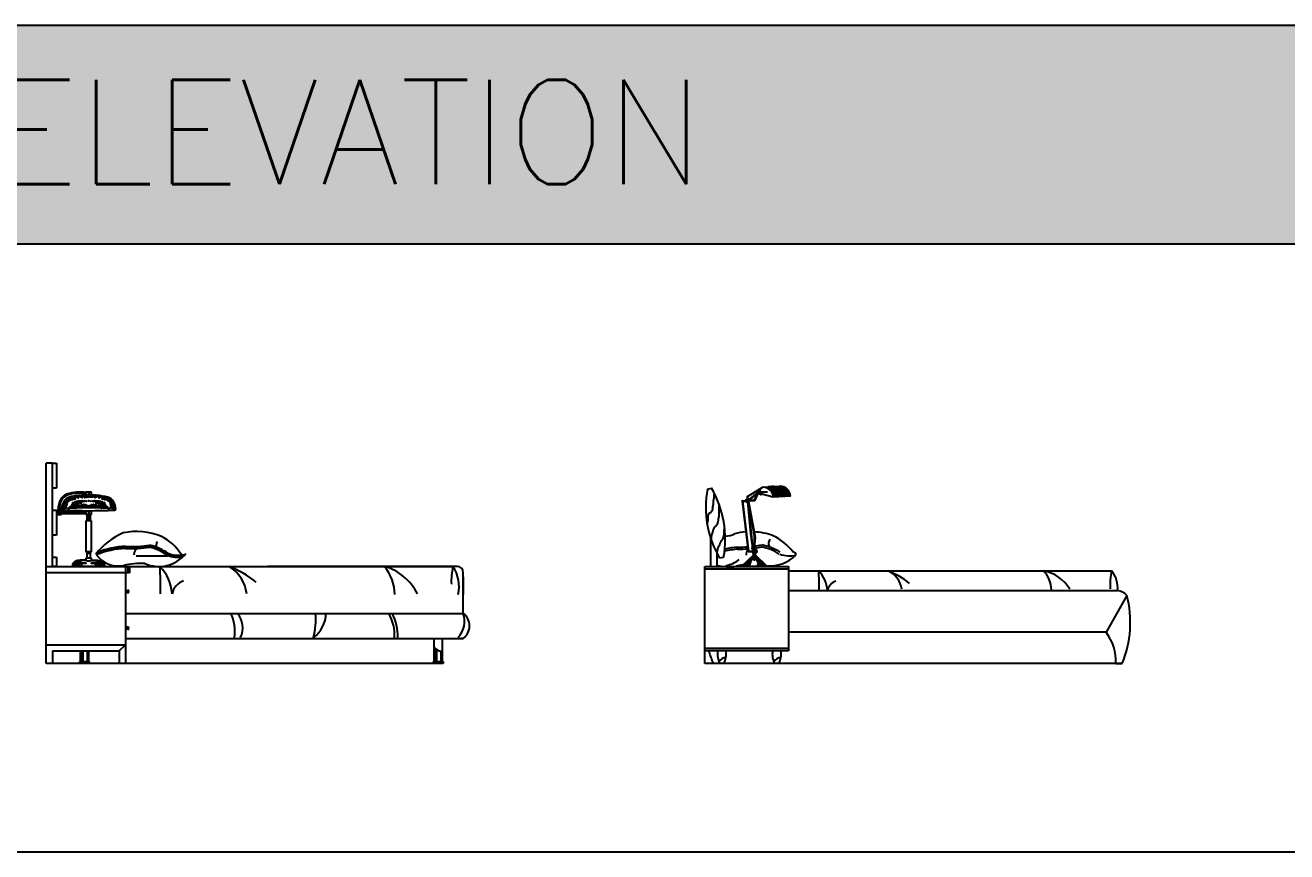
# Model space of a CAD drawing. Header units: millimetres. Extents: x 30176 to 68715, y 55479 to 72995.
# Drawn here: x 50047 to 56095, y 69034 to 72995 of the extents above; entities that cross this region are included whole.
import ezdxf

# ---------------------------------------------------------------- set-up
doc = ezdxf.new("R2010")
doc.units = ezdxf.units.MM
doc.layers.add('www.cad-blocks.net', color=7, linetype='Continuous')
doc.styles.get("Standard").update_dxf_attribs({"font": 'arial.ttf'})

# ---------------------------------------------------------------- blocks, each defined once
blk = doc.blocks.new('A$C195A74EF')
for p, q in [((0, 0), (0, 960)), ((30, 960), (0, 960)), ((30, 960), (50, 960)), ((30, 840), (30, 960)), ((50, 960), (50, 840)), ((50, 840), (30, 840)), ((30, 735), (30, 840)), ((216.7, 820.5), (190.6, 820.5)), ((190.6, 820.5), (190.6, 807.3)), ((202.9, 820.5), (202.9, 807.6)), ((204.4, 820.5), (204.4, 807.6)), ((216.7, 807.3), (216.7, 820.5)), ((30, 735), (50, 735)), ((30, 615), (30, 735)), ((50, 735), (50, 615)), ((74, 735.9), (53.1, 735.9)), ((53.1, 735.9), (53.1, 714.8)), ((63, 735.9), (63, 714.8)), ((64.2, 735.9), (64.2, 714.8)), ((74, 714.8), (74, 735.9)), ((216.7, 730.2), (190.6, 730.2)), ((190.6, 730.2), (190.6, 714.6)), ((202.9, 730.2), (202.9, 714.6)), ((204.4, 730.2), (204.4, 714.6)), ((216.7, 714.6), (216.7, 730.2)), ((53.1, 714.8), (74, 714.8)), ((190.6, 725.7), (74, 725.7)), ((190.6, 724.1), (74, 724.1)), ((190.6, 718), (74, 718)), ((190.6, 714.6), (194.4, 714.6)), ((190.6, 683.2), (190.6, 535)), ((193.1, 683.2), (190.6, 683.2)), ((194.4, 689.3), (193.1, 689.3)), ((193.1, 689.3), (193.1, 683.2)), ((214.1, 683.2), (193.1, 683.2)), ((194.4, 714.6), (194.4, 689.3)), ((212.8, 714.6), (194.4, 714.6)), ((194.4, 689.3), (212.8, 689.3)), ((203, 689.3), (203, 683.2)), ((203.2, 714.6), (203.2, 689.3)), ((204.1, 714.6), (204.1, 689.3)), ((204.2, 689.3), (204.2, 683.2)), ((212.8, 689.3), (212.8, 714.6)), ((212.8, 714.6), (216.7, 714.6)), ((214.1, 689.3), (212.8, 689.3)), ((214.1, 683.2), (214.1, 689.3)), ((216.7, 683.2), (214.1, 683.2)), ((216.7, 535), (216.7, 683.2)), ((50, 615), (30, 615)), ((30, 465), (30, 615)), ((30, 510), (50, 510)), ((30, 465), (30, 510)), ((50, 510), (50, 465)), ((134.1, 485), (131.5, 481.8)), ((136.9, 487.5), (134.1, 485)), ((139.8, 489.4), (136.9, 487.5)), ((142.8, 490.8), (139.8, 489.4)), ((146, 491.9), (142.8, 490.8)), ((149.1, 492.7), (146, 491.9)), ((152.3, 493.2), (149.1, 492.7)), ((155.5, 493.6), (152.3, 493.2)), ((158.5, 494), (155.5, 493.6)), ((161.6, 494.3), (158.5, 494)), ((164.5, 494.6), (161.6, 494.3)), ((167.5, 494.8), (164.5, 494.6)), ((170.4, 495.1), (167.5, 494.8)), ((173.3, 495.3), (170.4, 495.1)), ((176.2, 495.4), (173.3, 495.3)), ((179.1, 495.6), (176.2, 495.4)), ((182.1, 495.7), (179.1, 495.6)), ((185.1, 495.8), (182.1, 495.7)), ((188.1, 495.9), (185.1, 495.8)), ((190.6, 496), (188.1, 495.9)), ((190.6, 535), (193.1, 535)), ((194.4, 504.1), (190.6, 504.1)), ((190.6, 504.1), (190.6, 493.7)), ((193.1, 535), (193.1, 528.9)), ((214.1, 535), (193.1, 535)), ((193.1, 528.9), (194.4, 528.9)), ((194.4, 528.9), (194.4, 504.1)), ((194.4, 528.9), (212.8, 528.9)), ((212.8, 504.1), (194.4, 504.1)), ((212.8, 504.1), (212.8, 528.9)), ((212.8, 528.9), (214.1, 528.9)), ((216.7, 504.1), (212.8, 504.1)), ((214.1, 528.9), (214.1, 535)), ((214.1, 535), (216.7, 535)), ((216.7, 493.7), (216.7, 504.1)), ((217.5, 496), (220, 495.9)), ((220, 495.9), (223, 495.8)), ((223, 495.8), (226, 495.7)), ((226, 495.7), (228.9, 495.6)), ((228.9, 495.6), (231.9, 495.4)), ((231.9, 495.4), (234.8, 495.3)), ((234.8, 495.3), (237.7, 495.1)), ((237.7, 495.1), (240.6, 494.8)), ((240.6, 494.8), (243.5, 494.6)), ((243.5, 494.6), (246.5, 494.3)), ((246.5, 494.3), (249.5, 494)), ((249.5, 494), (252.6, 493.6)), ((252.6, 493.6), (255.8, 493.2)), ((255.8, 493.2), (258.9, 492.7)), ((258.9, 492.7), (262.1, 491.9)), ((262.1, 491.9), (265.3, 490.8)), ((265.3, 490.8), (268.3, 489.4)), ((268.3, 489.4), (271.2, 487.5)), ((271.2, 487.5), (274, 485)), ((274, 485), (276.5, 481.8)), ((431.8, 516.1), (581.2, 515.4)), ((0, 435), (0, 465)), ((0, 465), (400, 465)), ((400, 435), (0, 435)), ((50, 465), (30, 465)), ((127, 468.5), (127.1, 470.3)), ((127, 468.3), (127, 468.5)), ((135, 466.8), (127, 468.3)), ((127.1, 470.3), (127.2, 471.9)), ((127.2, 471.9), (127.4, 473.2)), ((127.4, 473.2), (127.6, 474.3)), ((127.6, 474.3), (127.9, 475.3)), ((127.9, 475.3), (128.1, 476.1)), ((128.1, 476.1), (128.4, 476.8)), ((128.4, 476.8), (128.6, 477.5)), ((128.6, 477.5), (128.9, 478.1)), ((128.9, 478.1), (129.2, 478.6)), ((129.2, 478.6), (129.4, 479.1)), ((129.4, 479.1), (129.7, 479.6)), ((129.7, 479.6), (130, 480)), ((130, 480), (130.4, 480.5)), ((130.4, 480.5), (130.7, 480.9)), ((130.7, 480.9), (131.1, 481.4)), ((131.1, 481.4), (131.5, 481.8)), ((152.5, 465.7), (135, 466.8)), ((176.5, 465.1), (152.5, 465.7)), ((203.7, 464.9), (176.5, 465.1)), ((231, 465.1), (203.7, 464.9)), ((255.1, 465.7), (231, 465.1)), ((272.8, 466.8), (255.1, 465.7)), ((281.1, 468.3), (272.8, 466.8)), ((276.9, 481.4), (276.5, 481.8)), ((277.3, 480.9), (276.9, 481.4)), ((277.7, 480.5), (277.3, 480.9)), ((278, 480), (277.7, 480.5)), ((278.4, 479.6), (278, 480)), ((278.6, 479.1), (278.4, 479.6)), ((278.9, 478.6), (278.6, 479.1)), ((279.2, 478.1), (278.9, 478.6)), ((279.4, 477.5), (279.2, 478.1)), ((279.7, 476.8), (279.4, 477.5)), ((280, 476.1), (279.7, 476.8)), ((280.2, 475.3), (280, 476.1)), ((280.5, 474.3), (280.2, 475.3)), ((280.7, 473.2), (280.5, 474.3)), ((280.9, 471.9), (280.7, 473.2)), ((281, 470.3), (280.9, 471.9)), ((281.1, 468.5), (281, 470.3)), ((281.1, 468.3), (281.1, 468.5)), ((380, 435), (380, 90)), ((382.7, 435), (382.7, 465)), ((392.1, 465), (392.1, 435)), ((400, 465), (400, 435)), ((400, 465), (1950, 465)), ((1970, 465), (1060.9, 465)), ((2000, 240), (2000, 435)), ((2000, 415), (2000, 330)), ((380, 349), (390, 349)), ((390, 341), (380, 341)), ((387.1, 349), (390, 352)), ((390, 338), (387.1, 341)), ((390, 349), (390, 341)), ((380, 240), (2000, 240)), ((380, 174), (390, 174)), ((390, 166), (380, 166)), ((387.1, 174), (390, 177)), ((390, 163), (387.1, 166)), ((390, 174), (390, 166)), ((0, 90), (380, 90)), ((350, 60), (380, 90)), ((380, 120), (2000, 120)), ((380, 90), (380, 60)), ((1860, 10), (1860, 120)), ((1866.4, 71), (1866.4, 0)), ((1871.6, 66.8), (1871.6, 0)), ((1900, 10), (1900, 120)), ((2000, 120), (1990, 120)), ((1903, 0), (0, 0)), ((30, 60), (350, 60)), ((30, 60), (30, 0)), ((160.8, 0), (160.8, 10)), ((160.8, 10), (203.8, 10)), ((163.8, 10), (163.8, 60)), ((170.2, 60), (170.2, 0)), ((175.4, 60), (175.4, 0)), ((195.9, 59.5), (195.9, 0)), ((199.8, 59.3), (199.8, 0)), ((203.8, 10), (203.8, 60)), ((203.8, 10), (206.8, 10)), ((206.8, 10), (206.8, 0)), ((350, 60), (350, 0)), ((350, 60), (350, 0)), ((380, 60), (380, 0)), ((1857, 0), (1857, 10)), ((1857, 10), (1903, 10)), ((1892, 59.5), (1892, 0)), ((1896, 59.3), (1896, 0)), ((1903, 10), (1903, 0))]:
    blk.add_line(p, q)
for centre in [(390, 345), (390, 170)]:
    blk.add_circle(centre, 4)
for centre, radius, start, end in [((145.5, 743.3), 87.6, 149.34042, 184.84282), ((119, 757.6), 57.5, 107.20295, 148.07784), ((119, 757.6), 53.3, 107.23932, 148.02842), ((119, 757.6), 52.2, 107.24915, 148.01494), ((127.8, 748.6), 51.4, 107.58098, 147.97594), ((164.3, 598.8), 222.6, 83.22637, 106.26653), ((164.3, 598.8), 218.4, 83.22637, 106.2574), ((164.3, 598.8), 217.4, 83.22637, 106.25502), ((200.2, 409.6), 397.8, 91.38839, 102.77094), ((205.2, 399.2), 408.4, 77.30284, 92.05527), ((279.5, 748.6), 51.4, 32.02406, 72.41902), ((145.5, 743.3), 83.4, 149.3724, 184.84282), ((145.5, 743.3), 82.4, 149.38098, 184.84282), ((137.3, 740.4), 63.8, 146.30367, 180.87928), ((201.3, -648.4), 1394.2, 84.55005, 95.26052), ((79.2, 740.9), 5.85, 193.98813, 268.72499), ((203.6, 3573.1), 2840.8, 267.4867, 272.5133), ((269.9, 740.4), 63.8, 359.12072, 33.69633), ((328.1, 740.9), 5.85, 271.27501, 346.01187), ((494.9, 328), 323, 112.89455, 142.50647), ((434.4, 320.3), 312.1, 67.54972, 102.04133), ((436.1, 384.8), 252.9, 33.90398, 62.3132), ((395.5, 155.7), 400.8, 92.03499, 113.03818), ((395.5, 155.7), 395.9, 92.03499, 112.88055), ((395.5, 155.7), 405.7, 92.03499, 111.7903), ((410, 1139.1), 588.4, 267.18247, 278.54566), ((410, 1139.1), 583.5, 267.18247, 278.54566), ((410, 1139.1), 578.6, 267.18247, 278.54566), ((469.7, 517.2), 49.6, 125.20873, 174.96267), ((437.8, 315.7), 248.4, 55.28563, 76.56474), ((437.8, 315.7), 253.3, 55.28563, 76.56474), ((437.8, 315.7), 258.2, 55.28563, 76.56474), ((557.6, 563.3), 31.1, 139.45984, 200.84374), ((203.6, 539.2), 47.3, 253.9767, 286.0233), ((347.1, 599), 131.6, 214.44946, 280.10954), ((540.5, 631.1), 166.1, 245.87142, 321.03246), ((631.1, 643.2), 133.9, 247.67787, 280.70842), ((631.1, 643.2), 129, 247.67787, 283.97385), ((631.1, 643.2), 124.1, 247.67787, 280.06921), ((657.5, 535), 14.7, 210.41945, 325.35873), ((461.6, 63.1), 416.6, 88.49782, 102.67268), ((-1122, 366.7), 1670.6, 358.88011, 3.37501), ((398, 321.3), 206, 3.54433, 44.2346), ((788, 314.7), 174.5, 6.3384, 59.46579), ((705, 14.5), 482, 51.15857, 69.14625), ((1550.1, 216.4), 258.9, 27.00559, 73.75555), ((1446.4, 324.3), 225.4, 1.44026, 38.61489), ((2268.7, 395.2), 326.3, 167.65334, 182.76284), ((1810.2, 369.7), 169.2, 346.43017, 34.28536), ((1970, 435), 30, 0, 90), ((687.2, 315.8), 85.5, 109.26308, 167.67981), ((390, 345), 7, 0, 90), ((390, 345), 4, 270, 90), ((390, 345), 7, 270, 0), ((695.1, 153.6), 209.4, 352.14508, 24.35572), ((838.7, 171.7), 103.8, 333.24962, 41.1516), ((945.5, 211.2), 347.7, 345.64711, 4.75479), ((1195.6, 242.1), 145.7, 306.53399, 359.19216), ((1456.1, 134.8), 214.5, 357.3815, 29.36533), ((1471.3, 134.8), 214.5, 357.3815, 29.36533), ((1889.6, 203.3), 116.4, 317.7312, 18.39698), ((1955, 180), 75, 306.8699, 53.1301), ((390, 170), 7, 0, 90), ((390, 170), 4, 270, 90), ((390, 170), 7, 270, 0), ((1895.9, 102.4), 43.1, 213.55888, 275.56365)]:
    blk.add_arc(centre, radius, start, end)
for p in [(96.6, 787.9), (101.7, 786.8), (106.8, 789.9), (107.8, 789.9), (108.8, 788.9), (111.9, 789.9), (112.9, 795), (112.9, 793), (113.9, 789.9), (117, 791.9), (117, 787.9), (119, 797), (120, 793), (121.1, 796), (122.1, 796), (122.1, 791.9), (123.1, 795), (123.1, 793), (123.1, 791.9), (124.1, 791.9), (129.2, 798.1), (129.2, 794), (129.2, 794), (130.2, 798.1), (130.2, 797), (131.3, 799.1), (131.3, 798.1), (132.3, 791.9), (136.4, 800.1), (137.4, 797), (137.4, 787.9), (141.5, 801.1), (142.5, 799.1), (142.5, 795), (143.5, 798.1), (145.5, 799.1), (149.6, 800.1), (151.7, 799.1), (152.7, 794), (153.7, 801.1), (155.7, 801.1), (156.8, 799.1), (161.9, 802.1), (164.9, 802.1), (165.9, 799.1), (169, 802.1), (170, 798.1), (171, 802.1), (172, 796), (173.1, 796), (174.1, 798.1), (177.1, 806.2), (184.3, 799.1), (185.3, 798.1), (185.4, 796), (186.3, 800.1), (190.4, 798.1), (194.5, 798.1), (195.6, 797), (200.6, 798.1), (206.8, 798.1), (212.9, 798.1), (217, 798.1), (221.1, 800.1), (222.1, 798.1), (223.1, 799.1), (230.2, 806.2), (233.3, 798.1), (235.3, 796), (236.4, 802.1), (237.4, 806.2), (237.4, 798.1), (238.4, 802.1), (241.5, 805.2), (241.5, 799.1), (242.5, 802.1), (245.5, 802.1), (246.6, 803.1), (250.6, 799.1), (251.6, 801.1), (253.7, 801.1), (254.7, 794), (255.7, 799.1), (257.8, 800.1), (261.8, 799.1), (263.9, 798.1), (264.9, 799.1), (264.9, 795), (265.9, 801.1), (270, 797), (270, 787.9), (271, 800.1), (275.1, 791.9), (276.1, 799.1), (276.1, 798.1), (277.1, 798.1), (277.1, 797), (278.2, 798.1), (278.2, 794), (278.2, 794), (283.3, 791.9), (284.3, 795), (284.3, 793), (284.3, 791.9), (285.3, 796), (285.3, 791.9), (286.3, 796), (287.3, 793), (288.4, 797), (290.4, 791.9), (290.4, 787.9), (293.5, 789.9), (294.5, 795), (294.5, 793), (295.5, 789.9), (298.6, 788.9), (299.6, 789.9), (300.6, 789.9), (305.7, 786.8), (310.8, 787.9), (77.2, 745.1), (78.2, 753.2), (78.2, 745.1), (78.2, 743), (79.3, 760.4), (79.3, 749.2), (79.3, 741), (80.3, 763.4), (80.3, 748.1), (82.3, 758.3), (82.3, 751.2), (82.3, 749.2), (82.3, 743), (83.3, 762.4), (83.3, 755.3), (83.3, 755.3), (84.4, 765.5), (84.4, 761.4), (85.4, 768.5), (86.4, 753.2), (86.4, 741), (87.4, 774.6), (87.4, 774.6), (87.4, 768.5), (89.5, 776.7), (89.5, 763.4), (90.5, 782.8), (90.5, 770.6), (90.5, 754.3), (90.5, 747.1), (91.5, 776.7), (93.5, 765.5), (94.6, 779.7), (95.6, 778.7), (95.6, 776.7), (95.6, 744.1), (96.6, 783.8), (96.6, 751.2), (98.6, 760.4), (100.7, 783.8), (100.7, 770.6), (101.7, 782.8), (102.7, 785.8), (104.7, 785.8), (104.7, 743), (105.8, 777.7), (109.8, 780.7), (109.8, 746.1), (110.9, 743), (111.9, 784.8), (111.9, 781.8), (112.9, 749.2), (116, 748.1), (117, 785.8), (117, 750.2), (120, 754.3), (122.1, 785.8), (124.1, 748.1), (125.1, 761.4), (125.1, 753.2), (127.2, 748.1), (128.2, 785.8), (128.2, 769.5), (128.2, 755.3), (129.2, 762.4), (129.2, 757.3), (129.2, 747.1), (130.2, 748.1), (131.3, 764.4), (131.3, 756.3), (131.3, 750.2), (131.3, 750.2), (131.3, 750.2), (132.3, 768.5), (132.3, 748.1), (133.3, 746.1), (134.3, 759.3), (134.3, 749.2), (135.3, 759.3), (135.3, 750.2), (135.3, 749.2), (136.4, 765.5), (136.4, 754.3), (137.4, 772.6), (137.4, 769.5), (137.4, 756.3), (138.4, 766.5), (138.4, 754.3), (138.4, 754.3), (139.4, 762.4), (139.4, 754.3), (139.4, 751.2), (139.4, 751.2), (139.4, 749.2), (140.4, 757.3), (141.5, 771.6), (141.5, 766.5), (141.5, 763.4), (141.5, 745.1), (142.5, 764.4), (142.5, 757.3), (143.5, 774.6), (143.5, 768.5), (143.5, 765.5), (143.5, 751.2), (143.5, 747.1), (144.5, 751.2), (145.5, 752.2), (145.5, 750.2), (146.6, 775.6), (146.6, 768.5), (146.6, 762.4), (146.6, 759.3), (147.6, 765.5), (147.6, 756.3), (147.6, 750.2), (148.6, 768.5), (148.6, 751.2), (148.6, 748.1), (149.6, 773.6), (149.6, 771.6), (149.6, 767.5), (151.7, 773.6), (151.7, 756.3), (151.7, 751.2), (151.7, 748.1), (152.7, 774.6), (152.7, 771.6), (153.7, 778.7), (154.7, 769.5), (154.7, 752.2), (155.7, 766.5), (155.7, 750.2), (155.7, 748.1), (156.8, 756.3), (156.8, 752.2), (157.8, 777.7), (157.8, 773.6), (158.8, 774.6), (158.8, 757.3), (158.8, 752.2), (158.8, 748.1), (159.8, 775.6), (159.8, 771.6), (159.8, 771.6), (161.9, 771.6), (162.9, 777.7), (162.9, 771.6), (162.9, 752.2), (162.9, 747.1), (163.9, 777.7), (163.9, 770.6), (163.9, 753.2), (164.9, 775.6), (165.9, 775.6), (165.9, 756.3), (165.9, 751.2), (167, 776.7), (167, 748.1), (168, 753.2), (168, 752.2), (169, 771.6), (169, 762.4), (170, 777.7), (170, 752.2), (170, 748.1), (171, 776.7), (171, 757.3), (172, 748.1), (172, 747.1), (174.1, 757.3), (174.1, 748.1), (175.1, 752.2), (175.1, 751.2), (176.1, 779.7), (176.1, 751.2), (178.2, 777.7), (178.2, 752.2), (180.2, 762.4), (180.2, 753.2), (180.2, 748.1), (182.2, 748.1), (183.3, 754.3), (184.3, 777.7), (184.3, 753.2), (185.3, 748.1), (187.3, 750.2), (187.3, 750.2), (188.4, 754.3), (189.4, 760.4), (190.4, 749.2), (192.4, 777.7), (193.5, 749.2), (194.5, 754.3), (198.6, 756.3), (199.6, 755.3), (199.6, 749.2), (202.6, 779.7), (203.7, 749.2), (203.7, 749.2), (204.7, 779.7), (207.8, 755.3), (207.8, 749.2), (208.8, 756.3), (212.9, 754.3), (213.9, 749.2), (214.9, 777.7), (217, 749.2), (218, 760.4), (219, 754.3), (220, 750.2), (220, 750.2), (222.1, 748.1), (223.1, 777.7), (223.1, 753.2), (224.1, 754.3), (225.1, 748.1), (227.2, 762.4), (227.2, 753.2), (227.2, 748.1), (229.2, 777.7), (229.2, 752.2), (231.3, 779.7), (231.3, 751.2), (232.3, 752.2), (232.3, 751.2), (233.3, 757.3), (233.3, 748.1), (235.3, 748.1), (235.3, 747.1), (236.4, 776.7), (236.4, 757.3), (237.4, 777.7), (237.4, 752.2), (237.4, 748.1), (238.4, 771.6), (238.4, 762.4), (239.4, 753.2), (239.4, 752.2), (240.4, 776.7), (240.4, 748.1), (241.5, 775.6), (241.5, 756.3), (241.5, 751.2), (242.5, 775.6), (243.5, 777.7), (243.5, 770.6), (243.5, 753.2), (244.5, 777.7), (244.5, 771.6), (244.5, 752.2), (244.5, 747.1), (245.5, 771.6), (247.6, 775.6), (247.6, 771.6), (247.6, 771.6), (248.6, 774.6), (248.6, 757.3), (248.6, 752.2), (248.6, 748.1), (249.6, 777.7), (249.6, 773.6), (250.6, 756.3), (250.6, 752.2), (251.6, 766.5), (251.6, 750.2), (251.6, 748.1), (252.7, 769.5), (252.7, 752.2), (253.7, 778.7), (254.7, 774.6), (254.7, 771.6), (255.7, 773.6), (255.7, 756.3), (255.7, 751.2), (255.7, 748.1), (257.8, 773.6), (257.8, 771.6), (257.8, 767.5), (258.8, 768.5), (258.8, 751.2), (258.8, 748.1), (259.8, 765.5), (259.8, 756.3), (259.8, 750.2), (260.8, 775.6), (260.8, 768.5), (260.8, 762.4), (260.8, 759.3), (261.8, 752.2), (261.8, 750.2), (262.9, 751.2), (263.9, 774.6), (263.9, 768.5), (263.9, 765.5), (263.9, 751.2), (263.9, 747.1), (264.9, 764.4), (264.9, 757.3), (265.9, 771.6), (265.9, 766.5), (265.9, 763.4), (265.9, 745.1), (266.9, 757.3), (268, 762.4), (268, 754.3), (268, 751.2), (268, 751.2), (268, 749.2), (269, 766.5), (269, 754.3), (269, 754.3), (270, 772.6), (270, 769.5), (270, 756.3), (271, 765.5), (271, 754.3), (272, 759.3), (272, 750.2), (272, 749.2), (273.1, 759.3), (273.1, 749.2), (274.1, 746.1), (275.1, 768.5), (275.1, 748.1), (276.1, 764.4), (276.1, 756.3), (276.1, 750.2), (276.1, 750.2), (276.1, 750.2), (277.1, 748.1), (278.2, 762.4), (278.2, 757.3), (278.2, 747.1), (279.2, 785.8), (279.2, 769.5), (279.2, 755.3), (280.2, 748.1), (282.2, 761.4), (282.2, 753.2), (283.3, 748.1), (285.3, 785.8), (287.3, 754.3), (290.4, 785.8), (290.4, 750.2), (291.4, 748.1), (294.5, 749.2), (295.5, 784.8), (295.5, 781.8), (296.5, 743), (297.5, 780.7), (297.5, 746.1), (301.6, 777.7), (302.6, 785.8), (302.6, 743), (304.7, 785.8), (305.7, 782.8), (306.7, 783.8), (306.7, 770.6), (308.8, 760.4), (310.8, 783.8), (310.8, 751.2), (311.8, 778.7), (311.8, 776.7), (311.8, 744.1), (312.8, 779.7), (313.9, 765.5), (315.9, 776.7), (316.9, 782.8), (316.9, 770.6), (316.9, 754.3), (316.9, 747.1), (317.9, 776.7), (317.9, 763.4), (320, 774.6), (320, 774.6), (320, 768.5), (321, 753.2), (321, 741), (322, 768.5), (323, 765.5), (323, 761.4), (324.1, 762.4), (324.1, 755.3), (324.1, 755.3), (325.1, 758.3), (325.1, 751.2), (325.1, 749.2), (325.1, 743), (327.1, 763.4), (327.1, 748.1), (328.1, 760.4), (328.1, 749.2), (328.1, 741), (329.1, 753.2), (329.1, 745.1), (329.1, 743), (330.2, 745.1), (136.4, 485), (136.4, 484.2), (138.8, 484.2), (139.4, 485), (139.4, 484.7), (139.9, 486.4), (140.2, 486.4), (140.7, 483.9), (141.6, 486.1), (142.1, 488), (142.4, 487.7), (142.4, 486.1), (142.4, 485.3), (142.7, 486.1), (144, 487.7), (144, 486.1), (144.8, 486.4), (145.1, 488.8), (145.7, 485.3), (145.9, 489.9), (145.9, 488.3), (146.2, 483.9), (146.5, 489.4), (146.5, 486.1), (146.8, 488.3), (146.8, 486.6), (147.3, 485.3), (147.3, 485.3), (147.6, 490.2), (147.6, 489.1), (147.6, 487.2), (147.6, 486.1), (147.8, 488), (147.8, 486.4), (148.1, 485), (148.4, 487.7), (148.7, 491), (148.9, 490.2), (148.9, 489.1), (148.9, 485), (149.5, 489.6), (149.5, 488.3), (150, 490.5), (150, 485), (150, 483.9), (151.1, 491), (151.1, 487.2), (151.7, 484.7), (151.9, 490.2), (153, 491), (153.3, 483.9), (153.8, 491.3), (154.7, 490.7), (156.3, 489.4), (157.1, 491.8), (161.5, 492.9), (166.9, 493.5), (240.3, 493.5), (245.8, 492.9), (250.1, 491.8), (251, 489.4), (252.6, 490.7), (253.4, 491.3), (254, 483.9), (254.2, 491), (255.3, 490.2), (255.6, 484.7), (256.1, 491), (256.1, 487.2), (257.2, 490.5), (257.2, 483.9), (257.8, 489.6), (257.8, 488.3), (258, 490.5), (258.3, 490.2), (258.3, 489.1), (258.3, 485), (258.3, 485), (258.6, 491), (258.6, 489.6), (258.9, 487.7), (259.1, 485), (259.4, 486.4), (259.7, 490.2), (259.7, 487.2), (259.7, 486.1), (260, 485.3), (260.5, 487.5), (260.5, 486.6), (260.8, 489.4), (260.8, 486.1), (261, 483.9), (261.3, 489.9), (261.3, 488.3), (261.3, 487.2), (261.6, 488.8), (261.6, 485.3), (262.1, 488.8), (262.1, 487.5), (262.4, 486.4), (263.2, 487.7), (263.2, 486.1), (263.5, 489.1), (264.6, 486.1), (264.9, 487.7), (264.9, 486.1), (264.9, 485.3), (265.1, 488), (265.4, 488), (265.7, 486.1), (266.5, 483.9), (267, 486.4), (267.3, 486.4), (267.9, 485), (267.9, 484.7), (268.4, 484.2), (270.9, 485), (270.9, 484.2), (129, 469.5), (129.3, 472.7), (129.3, 472.2), (129.6, 476), (129.6, 473.6), (129.6, 471.4), (129.6, 470.8), (129.6, 468.9), (129.8, 469.2), (130.4, 473.3), (130.4, 473), (130.7, 475.7), (130.7, 471.4), (130.7, 471.1), (130.7, 469.2), (130.7, 468.6), (130.9, 477.6), (131.2, 471.1), (131.2, 468.9), (131.2, 467.6), (131.5, 475.2), (131.5, 471.4), (131.7, 478.5), (131.7, 477.4), (131.7, 473), (132, 478.7), (132, 474.9), (132.3, 479.3), (132.3, 476.8), (132.3, 476.3), (132.3, 476), (132.6, 479.3), (132.6, 471.6), (132.6, 468.4), (132.6, 468.1), (132.8, 480.6), (132.8, 467.8), (133.1, 468.1), (133.1, 467.3), (133.4, 482), (133.4, 471.1), (133.4, 468.9), (133.4, 467.8), (133.7, 471.6), (133.7, 468.6), (134.2, 482), (134.2, 468.1), (134.7, 474.1), (134.7, 471.4), (135.3, 467.6), (135.6, 469.7), (135.6, 468.4), (135.6, 467.6), (136.1, 467), (136.4, 473.8), (136.7, 468.9), (136.7, 468.6), (137.5, 471.4), (137.5, 469.2), (137.7, 467.3), (138, 482), (138.3, 470.8), (138.3, 466.7), (138.6, 468.4), (138.8, 467.3), (139.1, 467), (139.9, 467.3), (141, 479), (141.6, 469.7), (141.6, 466.5), (142.1, 482.8), (142.1, 467.6), (142.9, 480.4), (143.5, 466.5), (144.3, 466.5), (144.8, 477.1), (144.8, 468.4), (144.8, 466.5), (145.1, 478.5), (145.4, 482.8), (145.7, 483.6), (147.3, 481.7), (147.6, 466.5), (147.8, 483.1), (148.9, 482.8), (148.9, 466.2), (149.5, 467), (150, 480.4), (150.6, 483.6), (150.8, 476.6), (151.1, 480.1), (151.4, 483.4), (151.7, 483.1), (151.7, 482), (151.7, 465.9), (152.5, 481.7), (152.5, 466.5), (153, 483.6), (153, 482.5), (153.6, 465.9), (153.8, 482.5), (154.4, 480.4), (155.2, 483.1), (155.2, 481.5), (156, 466.2), (156.3, 479.3), (156.8, 482.5), (157.9, 483.4), (157.9, 482.3), (157.9, 481.5), (158.2, 476), (158.5, 482.5), (158.8, 466.2), (159.6, 482.8), (160.1, 482.3), (161.2, 478.7), (161.2, 465.9), (161.8, 479.6), (162.6, 481.7), (162.6, 480.4), (163.4, 482), (164.2, 465.7), (165, 482.8), (165, 480.6), (165.3, 479), (165.9, 482.3), (166.1, 482.3), (166.4, 465.7), (166.7, 482.5), (166.7, 480.6), (166.9, 481.5), (167.5, 482.3), (167.8, 482.8), (167.8, 480.9), (168, 482), (168.6, 465.7), (169.4, 475.2), (169.7, 480.9), (169.7, 480.6), (170.5, 480.6), (171.6, 478.2), (172.1, 482.3), (172.1, 482), (172.1, 482), (172.1, 480.1), (173.2, 478.2), (173.8, 482.3), (173.8, 481.7), (173.8, 481.2), (173.8, 480.6), (174, 481.7), (176.5, 480.4), (176.8, 481.2), (177.3, 480.9), (177.6, 480.4), (177.9, 480.9), (178.9, 481.2), (179.2, 480.9), (179.2, 480.6), (180.6, 481.7), (181.7, 481.5), (183, 481.5), (183.3, 480.4), (183.9, 481.7), (184.4, 481.7), (185.2, 480.4), (186, 480.4), (186.3, 481.2), (188.2, 480.6), (189.3, 481.2), (189.9, 481.2), (217.4, 481.2), (217.9, 481.2), (218.8, 481.5), (219, 480.6), (220.9, 481.2), (221.2, 480.4), (222, 480.4), (222.9, 481.7), (223.4, 481.7), (223.9, 480.4), (224.2, 481.5), (225.6, 481.5), (226.7, 481.7), (228, 480.9), (228, 480.6), (228.3, 481.2), (229.4, 480.9), (229.7, 480.4), (229.9, 480.9), (230.5, 481.2), (230.8, 480.4), (233.2, 481.7), (233.5, 482.3), (233.5, 481.7), (233.5, 481.2), (233.5, 480.6), (234, 478.2), (235.1, 482.3), (235.1, 482), (235.1, 482), (235.1, 480.1), (235.7, 478.2), (236.8, 480.6), (237.6, 480.9), (237.6, 480.6), (237.9, 475.2), (238.7, 465.7), (239.2, 482), (239.5, 482.8), (239.5, 480.9), (239.8, 482.3), (240.3, 481.5), (240.6, 482.5), (240.6, 480.6), (240.9, 465.7), (241.1, 482.3), (241.4, 482.3), (241.9, 479), (242.2, 482.8), (242.2, 480.6), (243, 465.7), (243.9, 482), (244.7, 481.7), (244.7, 480.4), (245.5, 479.6), (246, 478.7), (246, 465.9), (247.1, 482.3), (248.5, 466.2), (248.8, 482.5), (249, 476), (249.3, 483.4), (249.3, 482.3), (249.3, 481.5), (250.4, 482.5), (250.4, 481.2), (251, 479.3), (251.2, 466.2), (252.9, 480.4), (253.4, 482.5), (253.7, 465.9), (254.2, 483.6), (254.2, 482.5), (254.8, 466.5), (255, 482.3), (255.6, 483.1), (255.6, 482), (255.6, 465.9), (255.9, 483.4), (256.1, 480.1), (256.4, 476.6), (257.2, 480.4), (257.8, 467), (258.3, 482.8), (258.3, 466.2), (259.4, 483.1), (259.7, 466.5), (260, 481.7), (261, 481.7), (261.6, 483.6), (261.9, 482.8), (262.1, 478.5), (262.4, 482.8), (262.4, 477.1), (262.4, 468.4), (262.4, 466.5), (263, 466.5), (263.8, 466.5), (264.3, 480.4), (265.1, 482.8), (265.1, 467.6), (265.7, 469.7), (265.7, 466.5), (266.2, 479), (267.3, 467.3), (268.1, 467), (268.4, 467.3), (269, 470.8), (269, 466.7), (269.2, 482), (269.5, 467.3), (269.8, 471.4), (269.8, 469.2), (270.6, 468.9), (270.6, 468.6), (270.9, 473.8), (271.1, 467), (271.7, 468.4), (271.7, 467.6), (272, 467.6), (272.5, 474.1), (272.5, 471.4), (273.1, 482), (273.1, 468.1), (273.6, 471.6), (273.6, 468.6), (273.9, 482), (273.9, 471.1), (274.1, 468.1), (274.1, 467.3), (274.4, 480.6), (274.4, 467.8), (274.7, 479.3), (274.7, 471.6), (274.7, 468.4), (274.7, 468.1), (275, 479.3), (275, 476.8), (275, 476.6), (275, 476.3), (275, 476), (275.2, 478.7), (275.2, 474.9), (275.5, 478.5), (275.5, 477.4), (275.5, 473), (275.5, 470.6), (275.8, 475.2), (275.8, 471.4), (276.1, 468.9), (276.1, 467.6), (276.3, 477.6), (276.6, 475.7), (276.6, 471.1), (276.6, 469.2), (276.9, 473.3), (276.9, 473), (276.9, 473), (277.1, 471.6), (277.4, 469.2), (277.7, 476), (277.7, 474.9), (277.7, 473.6), (277.7, 471.4), (277.7, 468.9), (278, 472.7), (278, 472.2), (278.2, 469.5)]:
    blk.add_point(p)
blk = doc.blocks.new('A$C244A68C2')
for p, q in [((278.5, 845.2), (360.5, 849.8)), ((11.9, 836), (31.6, 839.5)), ((42.4, 785.6), (43.3, 786.5)), ((43.3, 790.3), (44.3, 791.2)), ((43.3, 786.5), (43.3, 790.3)), ((44.3, 791.2), (44.3, 811.7)), ((44.3, 811.7), (45.2, 811.7)), ((45.2, 811.7), (45.2, 813.5)), ((210.7, 787.8), (198.4, 785)), ((202.8, 798.8), (202.1, 785.9)), ((203.1, 798.7), (202.4, 786)), ((202.9, 798.7), (204.2, 798.6)), ((203.4, 798.7), (203.1, 786.1)), ((204.6, 800.8), (203.4, 801)), ((204.1, 798.6), (205.4, 786.6)), ((204.3, 798.6), (205.5, 786.6)), ((204.6, 800.8), (274.7, 843.5)), ((204.9, 800), (273.3, 842.6)), ((207.9, 779.1), (259.3, 821.7)), ((208.1, 778.4), (259.2, 821)), ((208.2, 782), (259.9, 824.6)), ((234.4, 779.1), (259.3, 821.7)), ((239.4, 779.1), (259.3, 821.7)), ((260.4, 813.8), (259.1, 814.2)), ((299.3, 821), (259.2, 821)), ((298.9, 821.7), (259.3, 821.7)), ((263.8, 815.9), (264, 816.3)), ((267.6, 814.7), (263.8, 815.9)), ((263.9, 816.3), (267.7, 815.1)), ((267.7, 815.1), (267.6, 814.7)), ((267.6, 809.9), (273.1, 810.7)), ((327.8, 796.9), (273.1, 810.7)), ((409.8, 801.5), (327.8, 796.9)), ((30.3, 725.1), (31.2, 727.9)), ((31.2, 727.9), (32.1, 728.8)), ((32.1, 728.8), (35.9, 731.6)), ((35.9, 731.6), (36.8, 735.3)), ((36.8, 736.2), (37.7, 739)), ((36.8, 735.3), (36.8, 736.2)), ((37.7, 746.5), (38.7, 750.2)), ((37.7, 739), (37.7, 746.5)), ((38.7, 750.2), (39.6, 755.8)), ((39.6, 758.6), (40.5, 762.3)), ((39.6, 755.8), (39.6, 758.6)), ((40.5, 775.4), (41.5, 779.1)), ((40.5, 762.3), (40.5, 775.4)), ((41.5, 781.9), (42.4, 782.8)), ((41.5, 779.1), (41.5, 781.9)), ((42.4, 782.8), (42.4, 785.6)), ((66.6, 765.7), (66.6, 704.6)), ((178.5, 777.6), (179.8, 777.5)), ((178.6, 777.6), (207.9, 538.4)), ((180.1, 779.6), (179, 779.7)), ((179.7, 777.5), (208.4, 539)), ((180.1, 777.7), (195.4, 777.1)), ((180.3, 779.2), (194.8, 780.5)), ((180.3, 778), (195.3, 777.3)), ((180.4, 779.1), (194.7, 780.3)), ((180.4, 778.3), (195, 778)), ((198.7, 781.1), (199.1, 781.3)), ((201.2, 778), (198.7, 781.1)), ((199.1, 781.4), (201.5, 778.3)), ((201.5, 778.3), (201.2, 778)), ((201.5, 774.1), (208.9, 776.3)), ((204.5, 775), (218.3, 623.2)), ((205.1, 775.2), (221, 620.9)), ((239.4, 779.1), (207.9, 779.1)), ((208.6, 776.2), (235.9, 608.5)), ((209.4, 776.5), (240.3, 604.6)), ((213.8, 782.6), (238.1, 782.5)), ((10.7, 670.1), (11.6, 675.7)), ((10.7, 670.1), (10.7, 670.1)), ((11.6, 675.7), (13.5, 681.3)), ((13.5, 681.3), (15.4, 685.9)), ((15.4, 695.3), (16.3, 699)), ((15.4, 685.9), (15.4, 695.3)), ((16.3, 707.4), (17.2, 708.3)), ((16.3, 699), (16.3, 707.4)), ((17.2, 712), (18.2, 714.8)), ((17.2, 708.3), (17.2, 712)), ((18.2, 715.7), (19.1, 718.5)), ((18.2, 714.8), (18.2, 715.7)), ((19.1, 718.5), (20, 719.5)), ((20, 719.5), (22.8, 722.3)), ((22.8, 722.3), (26.5, 723.2)), ((26.5, 723.2), (27.5, 724.1)), ((27.5, 724.1), (30.3, 725.1)), ((58.2, 665.5), (57.3, 665.5)), ((57.3, 665.5), (57.3, 662.7)), ((59.2, 667.4), (58.2, 666.4)), ((58.2, 666.4), (58.2, 665.5)), ((60.1, 671.1), (59.2, 668.3)), ((59.2, 668.3), (59.2, 667.4)), ((61, 674.8), (60.1, 672)), ((60.1, 672), (60.1, 671.1)), ((62, 679.5), (61, 675.7)), ((61, 675.7), (61, 674.8)), ((62.9, 683.2), (62, 682.3)), ((62, 682.3), (62, 679.5)), ((63.8, 691.6), (62.9, 687.8)), ((62.9, 687.8), (62.9, 683.2)), ((65.7, 699), (63.8, 691.6)), ((66.6, 704.6), (65.7, 699)), ((31.2, 610.5), (30.3, 609.6)), ((30.3, 609.6), (30.3, 603.1)), ((32.1, 614.3), (31.2, 613.3)), ((31.2, 613.3), (31.2, 610.5)), ((33.1, 618.9), (32.1, 618)), ((32.1, 618), (32.1, 614.3)), ((34, 623.6), (33.1, 619.9)), ((33.1, 619.9), (33.1, 618.9)), ((34.9, 627.3), (34, 626.4)), ((34, 626.4), (34, 623.6)), ((35.9, 628.2), (34.9, 627.3)), ((36.8, 631), (35.9, 630.1)), ((35.9, 630.1), (35.9, 628.2)), ((37.7, 633.8), (36.8, 631)), ((38.7, 636.6), (37.7, 635.7)), ((37.7, 635.7), (37.7, 633.8)), ((39.6, 640.3), (38.7, 636.6)), ((40.5, 644.1), (39.6, 640.3)), ((41.5, 645.9), (40.5, 645)), ((40.5, 645), (40.5, 644.1)), ((42.4, 649.7), (41.5, 645.9)), ((43.3, 650.6), (42.4, 649.7)), ((44.3, 651.5), (43.3, 651.5)), ((43.3, 651.5), (43.3, 650.6)), ((45.2, 652.5), (44.3, 651.5)), ((46.1, 653.4), (45.2, 652.5)), ((47, 654.3), (46.1, 653.4)), ((48, 655.2), (47, 654.3)), ((48.9, 655.2), (48, 655.2)), ((49.8, 656.2), (48.9, 655.2)), ((50.8, 657.1), (49.8, 656.2)), ((51.7, 657.1), (50.8, 657.1)), ((52.6, 658), (51.7, 658)), ((51.7, 658), (51.7, 657.1)), ((53.6, 659), (52.6, 658)), ((54.5, 661.8), (53.6, 659)), ((57.3, 662.7), (54.5, 661.8)), ((88.7, 603.6), (88.7, 606.3)), ((88.7, 606.3), (89.7, 606.3)), ((89.7, 606.3), (89.7, 608.2)), ((89.7, 608.2), (90.6, 608.2)), ((90.6, 611.9), (91.5, 612.9)), ((90.6, 608.2), (90.6, 611.9)), ((91.5, 614.7), (92.5, 615.7)), ((91.5, 612.9), (91.5, 614.7)), ((92.5, 615.7), (92.5, 639.9)), ((92.5, 639.9), (93.4, 639.9)), ((93.4, 639.9), (93.4, 658.9)), ((218.3, 623.2), (229.8, 541.2)), ((221, 620.9), (230.4, 541.5)), ((235.9, 608.5), (234.1, 542.1)), ((27, 602.3), (27, 465)), ((29.3, 597.5), (28.6, 597.5)), ((30.3, 603.1), (29.3, 602.2)), ((29.3, 602.2), (29.3, 597.5)), ((61.7, 543.9), (61.7, 548.6)), ((61.7, 548.6), (62.7, 548.6)), ((62.7, 548.6), (62.7, 552.3)), ((62.7, 552.3), (63.6, 552.3)), ((63.6, 552.3), (63.6, 556.1)), ((63.6, 556.1), (64.5, 556.1)), ((64.5, 556.1), (64.5, 558.9)), ((64.5, 558.9), (65.4, 558.9)), ((65.4, 558.9), (65.4, 560.7)), ((65.4, 560.7), (66.4, 560.7)), ((66.4, 560.7), (66.4, 561.6)), ((66.4, 561.6), (67.3, 561.6)), ((67.3, 561.6), (67.3, 563.5)), ((67.3, 563.5), (68.2, 563.5)), ((68.2, 563.5), (69.2, 564.4)), ((69.2, 565.4), (70.1, 566.3)), ((69.2, 564.4), (69.2, 565.4)), ((70.1, 566.3), (71, 567.2)), ((71, 567.2), (72, 571)), ((72, 571.9), (72.9, 572.8)), ((72, 571), (72, 571.9)), ((72.9, 573.8), (73.8, 574.7)), ((72.9, 572.8), (72.9, 573.8)), ((73.8, 576.5), (74.8, 577.5)), ((73.8, 574.7), (73.8, 576.5)), ((74.8, 579.3), (75.7, 580.3)), ((74.8, 577.5), (74.8, 579.3)), ((75.7, 580.3), (75.7, 582.1)), ((75.7, 582.1), (76.6, 582.1)), ((76.6, 583.1), (77.6, 584)), ((76.6, 582.1), (76.6, 583.1)), ((77.6, 585.9), (78.5, 586.8)), ((77.6, 584), (77.6, 585.9)), ((78.5, 587.7), (79.4, 588.7)), ((78.5, 586.8), (78.5, 587.7)), ((79.4, 588.7), (80.4, 588.7)), ((80.4, 588.7), (81.3, 589.6)), ((81.3, 589.6), (82.2, 591.4)), ((82.2, 591.4), (83.2, 591.4)), ((83.2, 591.4), (83.2, 592.4)), ((83.2, 592.4), (84.1, 592.4)), ((84.1, 592.4), (85, 593.3)), ((85, 594.2), (86, 595.2)), ((85, 593.3), (85, 594.2)), ((86, 595.2), (86.9, 598.9)), ((86.9, 598.9), (87.8, 599.8)), ((87.8, 599.8), (87.8, 603.6)), ((87.8, 603.6), (88.7, 603.6)), ((237.1, 564.5), (233.6, 564)), ((233.8, 560.9), (237.5, 561.5)), ((234.1, 563.9), (237.4, 564.4)), ((240.3, 604.6), (234.4, 543.3)), ((234.4, 563.7), (237.7, 564.2)), ((235.1, 561.1), (234.4, 542.2)), ((234.5, 561.2), (237.8, 561.8)), ((234.7, 563.3), (238, 563.8)), ((235.5, 561.2), (234.7, 542.2)), ((235.9, 561.3), (235.5, 542.4)), ((236.6, 561.4), (238.2, 542.8)), ((236.8, 561.4), (238.3, 542.8)), ((57, 529.3), (57, 465)), ((58.9, 526.3), (58.9, 536.5)), ((58.9, 536.5), (59.9, 536.5)), ((59.9, 536.5), (59.9, 543)), ((59.9, 543), (60.8, 543)), ((60.8, 543), (60.8, 543.9)), ((60.8, 543.9), (61.7, 543.9)), ((89.9, 508.5), (70.2, 505)), ((232.2, 519.3), (176.3, 466.6)), ((209.6, 539.2), (208.4, 539)), ((208.7, 536.6), (226.5, 535.7)), ((208.8, 536.6), (210.1, 537.1)), ((209.2, 538.1), (209.2, 538.1)), ((209.3, 536.8), (226.5, 536)), ((210.2, 537.1), (226.6, 536.8)), ((210.4, 538.2), (228.2, 540)), ((210.4, 538.1), (228, 539.8)), ((229.6, 535.8), (229.8, 536.2)), ((233.4, 534.4), (229.6, 535.8)), ((229.7, 536.2), (233.5, 534.9)), ((244.5, 543.9), (230.9, 541.6)), ((232.2, 519.3), (232.2, 529.4)), ((232.2, 519.3), (242, 519.3)), ((232.6, 529.4), (246.6, 532.3)), ((232.6, 519.3), (232.6, 529.4)), ((233, 519.3), (233, 529.5)), ((233.5, 534.9), (233.4, 534.4)), ((233.9, 519.3), (233.9, 529.7)), ((236.3, 519.3), (236.3, 530.2)), ((241.2, 519.3), (241.2, 531.2)), ((241.6, 519.3), (241.6, 531.3)), ((242, 519.3), (242, 531.3)), ((296.2, 466.6), (242, 519.3)), ((0, 0), (0, 465)), ((0, 465), (400, 465)), ((0, 453), (400, 453)), ((175.5, 465.8), (175.5, 465)), ((175.5, 465), (297.1, 465)), ((176.3, 466.6), (296.2, 466.6)), ((297.1, 465), (297.1, 465.8)), ((400, 465), (400, 60)), ((400, 443.9), (1950, 443.9)), ((400, 349.1), (1978.5, 349.1)), ((2023.4, 326.6), (1924.3, 150)), ((1924.3, 150), (400, 150)), ((400, 72), (0, 72)), ((400, 60), (0, 60)), ((2000.3, 0), (0, 0)), ((69.4, 0), (39.4, 0)), ((1970.3, 0), (2000.3, 0))]:
    blk.add_line(p, q)
for centre in [(265.9, 815.3), (200.1, 779.7)]:
    blk.add_circle(centre, 5.65)
for centre, radius, start, end in [((308.9, 796.9), 50.1, 2.00957, 97.71604), ((317.4, 797.4), 50.1, 2.01541, 97.64108), ((325.9, 797.8), 50.1, 2.02125, 97.56492), ((335.3, 798.3), 50.1, 2.04459, 89.83959), ((343.8, 798.3), 50.1, 2.63065, 89.17619), ((351.8, 799.7), 50.1, 1.53146, 84.53932), ((359.8, 799.7), 50.1, 2.04459, 89.17619), ((489.9, 749.7), 485.7, 169.75975, 210.24025), ((-388.1, 594.9), 485.7, 349.75975, 30.24025), ((203.8, 799.7), 1.41, 113.04465, 219.36572), ((203, 799.4), 0.701, 242.99946, 272.69549), ((202.4, 800), 1.05, 300.75338, 34.99604), ((202.1, 800.2), 1.74, 302.8629, 16.29743), ((203.3, 800.5), 0.527, 23.72356, 96.42746), ((203.4, 799.9), 1.49, 302.21239, 40.81024), ((208.4, 782), 6.25, 5.17612, 68.57272), ((289, 817), 30.1, 110.53211, 185.43293), ((277.8, 795.1), 50.1, 2.04459, 89.17619), ((284.9, 795), 50.1, 2.61998, 89.17619), ((292, 796.9), 50.1, 0.92277, 81.15703), ((299.5, 796.9), 50.1, 1.40587, 83.74301), ((179.4, 778.5), 1.33, 113.04465, 219.36572), ((178.7, 778.2), 0.665, 242.99946, 272.69549), ((178, 778.8), 0.993, 300.75338, 34.99604), ((177.8, 779), 1.65, 302.8629, 16.29743), ((178.9, 779.2), 0.499, 23.72356, 96.42746), ((179, 778.7), 1.41, 300.64126, 40.81024), ((212.3, 780.1), 4.54, 146.49198, 201.52664), ((205.8, 786), 10.1, 287.89354, 311.55695), ((222.2, 780.7), 2.75, 324.87159, 43.84055), ((223, 780.7), 2.75, 324.87159, 43.84055), ((102.2, 690.4), 79.6, 266.50817, 300.04919), ((219.9, 319.3), 312.1, 94.27513, 104.43007), ((219.9, 319.3), 312.1, 69.93847, 87.115), ((218.9, 383.8), 252.9, 36.29273, 64.70195), ((187.9, 153.2), 395.9, 94.42374, 103.67679), ((187.9, 153.2), 405.7, 94.42374, 103.17855), ((161.4, 1136.3), 578.6, 269.57122, 274.35582), ((161.4, 1136.3), 588.4, 269.57122, 274.39958), ((246.9, 517.5), 49.6, 143.82556, 177.35142), ((224.6, 542.8), 7.93, 47.54309, 107.86834), ((224.9, 541.8), 8.22, 45.62143, 105.62393), ((234, 562.4), 1.61, 113.04455, 254.65811), ((234, 562.4), 1.37, 113.14256, 250.79301), ((233.7, 563.1), 0.913, 50.45346, 109.71891), ((233.6, 562.8), 0.864, 84.62895, 103.75804), ((233, 562.3), 1.1, 315.80306, 60.47312), ((233.7, 561.8), 0.947, 260.6456, 290.34164), ((233.3, 562.4), 1.64, 295.97166, 55.87721), ((236.6, 562.9), 1.64, 301.13605, 71.78588), ((161.4, 1136.3), 588.4, 277.44262, 280.9344), ((161.4, 1136.3), 578.6, 277.61234, 280.9344), ((223.5, 314.8), 248.4, 57.67437, 78.95348), ((223.5, 314.8), 258.2, 57.67437, 78.95348), ((336, 575.9), 31.1, 141.84859, 203.23248), ((84.2, 593.2), 124.1, 277.54205, 309.93338), ((209.2, 537.9), 1.47, 137.16853, 243.4896), ((208.5, 538.4), 0.549, 47.84744, 120.55135), ((207.7, 537.6), 1.09, 324.87726, 59.11992), ((208.6, 537.3), 0.731, 267.12334, 296.81938), ((207.4, 537.7), 1.82, 326.98678, 40.42131), ((208.9, 537.9), 1.46, 324.57098, 61.09276), ((232.9, 535.6), 6.38, 116.91402, 258.52758), ((232.8, 535.5), 5.43, 117.01202, 254.66247), ((231.4, 538), 3.62, 54.32293, 113.58838), ((231.3, 537), 3.42, 88.49842, 107.6275), ((228.3, 534.8), 5.38, 317.08546, 61.43665), ((232, 533.1), 3.75, 264.51507, 294.21111), ((230.3, 535.3), 6.5, 299.84112, 59.74668), ((242.9, 537.6), 6.48, 305.00552, 75.65534), ((311.3, 645.4), 177.1, 264.2572, 314.636), ((405.3, 649.8), 133.9, 250.06662, 283.09716), ((422.1, 521.4), 13.7, 351.61231, 92.6357), ((116.4, 662.4), 199.5, 252.6794, 279.56722), ((257.8, 63.4), 416.6, 100.90455, 105.06143), ((176.3, 465.8), 0.81, 90, 180), ((296.2, 465.8), 0.81, 360, 90), ((-655.1, 373.1), 1202.8, 358.88011, 3.37501), ((439.4, 340.4), 148.4, 3.54433, 44.2346), ((833.5, 340.6), 112, 7.91311, 67.36024), ((739.3, 83.5), 385.6, 51.15857, 69.14625), ((1526.3, 348.3), 135.7, 1.90427, 44.82467), ((1591, 263.4), 183.2, 30.34076, 80.09393), ((2268.7, 374.1), 326.3, 167.65334, 182.76284), ((1855.3, 363.8), 124.1, 353.23133, 40.24077), ((647.6, 336.5), 61.5, 109.26308, 167.67981), ((1966.9, 270), 80, 45, 81.63715), ((1522.8, 197.8), 516.9, 337.49536, 14.42005), ((1736, 10.2), 234.5, 357.50914, 36.58893), ((514.4, 197.4), 514.4, 195.58013, 202.5597), ((158.4, 45.4), 98.5, 171.47187, 207.45277), ((106.6, -17.1), 46.6, 97.23856, 147.04336), ((301.4, 10.1), 232.3, 181.81978, 182.49875), ((3.6, 45.4), 98.5, 332.54723, 8.52813), ((421.6, 45.4), 98.5, 171.47187, 207.45277), ((369.9, -17.1), 46.6, 97.23856, 147.04336), ((266.9, 45.4), 98.5, 332.54723, 8.52813)]:
    blk.add_arc(centre, radius, start, end)
for points in [[(266.2, 810.1), (266.6, 810.1), (267, 810.3), (267.9, 810.6), (268.5, 811.1), (269.1, 812.3), (269.4, 812.9), (269.8, 814.2), (269.9, 815), (269.7, 816.5), (269.3, 817.3), (268.8, 818.3), (268.3, 818.8), (267.5, 819.6), (267.1, 819.8), (266.4, 820.1), (266.1, 820.1), (265.8, 820.1), (265.8, 820.1), (265.8, 820.1), (265.8, 820.1)], [(200.1, 774.4), (200.5, 774.4), (200.9, 774.6), (201.8, 774.9), (202.4, 775.3), (203.1, 776.4), (203.4, 777), (203.9, 778.3), (204.1, 779.1), (203.9, 780.6), (203.6, 781.4), (203.2, 782.4), (202.7, 783), (202, 783.8), (201.6, 784.1), (200.9, 784.4), (200.6, 784.4), (200.3, 784.5), (200.3, 784.5), (200.3, 784.5), (200.2, 784.5)], [(233.5, 561.1), (233.6, 561.1), (233.7, 561.1), (234, 561.2), (234.1, 561.3), (234.3, 561.6), (234.4, 561.7), (234.5, 562.1), (234.6, 562.2), (234.6, 562.6), (234.5, 562.8), (234.4, 563.1), (234.3, 563.3), (234.1, 563.5), (234, 563.6), (233.9, 563.7), (233.8, 563.7), (233.7, 563.7), (233.7, 563.7), (233.7, 563.7), (233.7, 563.7)], [(231.3, 530.2), (231.7, 530.3), (232.1, 530.4), (233, 530.7), (233.6, 531.2), (234.4, 532.3), (234.7, 532.9), (235.1, 534.2), (235.3, 535), (235.2, 536.6), (234.9, 537.4), (234.4, 538.4), (233.9, 538.9), (233.2, 539.8), (232.8, 540.1), (232, 540.4), (231.8, 540.4), (231.5, 540.5), (231.5, 540.5), (231.4, 540.5), (231.4, 540.5)]]:
    blk.add_open_spline(points, degree=3, knots=[3.294068, 3.294068, 3.294068, 3.294068, 3.647859, 3.647859, 4.043866, 4.043866, 4.439873, 4.439873, 4.83588, 4.83588, 5.231886, 5.231886, 5.627893, 5.627893, 6.0239, 6.0239, 6.283185, 6.283185, 6.283185, 6.295262, 6.295262, 6.295262, 6.295262])
for p in [(206.4, 786.3), (207.7, 786.8), (207.7, 786.4), (208.7, 786.7), (208.8, 786.8), (208.8, 786.6), (209.6, 787.2), (210, 787.1), (210.5, 787.1), (210.5, 787.1), (211, 786.5), (211.6, 786.5), (212, 786.3), (202.5, 785.9), (202.5, 785.5), (202.9, 785.4), (203, 786.1), (203.7, 785.3), (203.8, 785.6), (203.9, 785.5), (204.2, 784.4), (204.6, 775.3), (204.7, 785.7), (204.8, 784.6), (204.9, 782.8), (205.1, 775.1), (205.1, 775), (205.3, 784.2), (205.3, 775.7), (205.4, 786.2), (205.5, 784.7), (205.6, 776.6), (205.6, 775.9), (205.8, 775.9), (206.1, 785.6), (206.3, 776.2), (206.6, 786.2), (207, 783), (207.5, 776.7), (207.6, 785.8), (207.6, 784.9), (208.3, 776.8), (208.4, 776.7), (209.1, 785.9), (209.1, 783.7), (209.1, 776.8), (209.2, 783.7), (209.3, 785.4), (209.5, 777.1), (209.6, 777.6), (209.7, 777.2), (210, 786.1), (210.5, 777.5), (210.8, 777.5), (211.3, 785.8), (212.1, 784.4), (212.5, 785.9), (213.3, 784.7), (202.3, 485.6), (203.6, 484.3), (206.3, 485.2), (207.4, 490.6), (207.4, 489.3), (207.4, 486.8), (207.7, 486.6), (208.6, 490.6), (209.9, 490.6), (209.9, 489.3), (211.1, 495.6), (211.9, 485.2), (212.4, 493.1), (213.6, 498.1), (214.2, 486.9), (215.3, 499.7), (215.3, 499.5), (216, 489.4), (216, 489.4), (216.2, 498.1), (216.2, 496.9), (216.3, 500.4), (216.7, 502.3), (217.4, 499.4), (217.8, 503.7), (218.7, 504.4), (218.7, 501.9), (218.7, 500.6), (218.9, 502.7), (220.3, 504.8), (220.5, 506), (220.8, 504.4), (221.2, 504.4), (221.2, 498.1), (221.2, 491.8), (221.8, 505.6), (222.4, 506.3), (222.4, 494.3), (222.9, 508.4), (223.1, 497.5), (223.4, 500.9), (223.7, 508.4), (223.7, 505.6), (223.7, 504.4), (223.9, 506.3), (224.6, 508), (224.8, 498.4), (225.4, 509.9), (226, 509), (226, 502.9), (226.2, 510.9), (226.6, 507), (226.9, 504.1), (227.5, 513.2), (227.5, 510.6), (228.1, 510.7), (228.3, 507.8), (228.4, 513.6), (228.6, 508.4), (228.7, 511.9), (228.7, 510.6), (228.9, 507), (229.2, 512.2), (229.7, 503.2), (229.8, 513.4), (230, 511.9), (230, 510.6), (230.7, 515.1), (231.2, 514.4), (231.4, 507.2), (231.5, 516.2), (231.7, 516), (232.6, 517.2), (232.6, 514.2), (232.8, 511.7), (233.4, 510.1), (233.5, 541.3), (233.6, 541.6), (233.7, 513.2), (233.7, 511.9), (234, 517), (234.4, 541.1), (234.5, 516.2), (234.6, 541.4), (234.7, 541.3), (235, 540.2), (235, 514.4), (235, 511.9), (235.1, 516.6), (235.1, 514.5), (235.2, 519.2), (235.3, 541.7), (235.3, 517), (235.6, 540.4), (235.7, 541.4), (235.7, 540.5), (235.9, 541.3), (235.9, 541.3), (236.1, 531.6), (236.2, 541.5), (236.2, 516.9), (236.2, 496.9), (236.4, 516.8), (236.5, 540.7), (236.8, 503.7), (237, 542.6), (237, 542.1), (237, 539.9), (237.1, 541.1), (237.1, 540.5), (237.2, 499.7), (237.3, 532), (237.4, 542.1), (237.4, 531.6), (237.5, 542.7), (237.5, 496.9), (237.8, 540.5), (237.8, 538.5), (237.8, 532.1), (237.8, 515.1), (238.1, 512.2), (238.2, 541.9), (238.4, 542.2), (238.5, 542.2), (238.8, 541), (239.2, 532.4), (239.2, 532), (239.3, 542.3), (239.3, 541.3), (239.3, 508), (239.4, 539.4), (239.8, 540.9), (239.8, 531.9), (239.9, 542.8), (240.1, 541.4), (240.5, 532.8), (240.7, 542.2), (240.9, 543), (241.1, 542.8), (241.2, 532.6), (241.5, 539.7), (242.1, 542.5), (242.2, 543.4), (242.2, 541.5), (242.3, 543.1), (242.6, 532.4), (242.8, 513.4), (242.9, 505.5), (243.2, 543.4), (243.3, 543.4), (243.3, 543.2), (243.3, 532.7), (243.4, 512.2), (243.6, 540.3), (243.7, 542.6), (243.7, 540.3), (243.8, 507.8), (243.9, 542.1), (243.9, 511.9), (243.9, 510.6), (244.1, 543.9), (244.1, 513.6), (244.5, 543.8), (244.5, 542.7), (244.5, 533.3), (244.5, 510.7), (245, 543.8), (245.1, 543.8), (245.1, 513.2), (245.1, 510.6), (245.3, 533.4), (245.4, 533.3), (245.5, 543.2), (245.5, 501.8), (245.8, 542.4), (245.8, 505.8), (245.8, 499.8), (246.1, 543.2), (246.1, 533.4), (246.4, 510.9), (246.5, 533.6), (246.6, 543), (246.6, 541), (246.6, 534.1), (246.6, 509), (246.7, 533.8), (247, 542.6), (247.2, 534.9), (247.2, 509.9), (247.5, 534), (247.7, 534.7), (247.7, 534.6), (247.8, 541.4), (247.9, 535.3), (247.9, 508), (248.2, 536.2), (248.4, 536.6), (248.4, 535.5), (248.4, 494.9), (248.7, 506.3), (248.9, 508.4), (248.9, 505.6), (248.9, 504.4), (249.2, 501.5), (249.6, 508.4), (250.2, 506.3), (250.8, 505.6), (251.2, 492.3), (251.4, 504.4), (251.4, 498.1), (251.7, 504.4), (252.1, 506), (252.3, 504.8), (253.6, 502.7), (253.9, 504.4), (253.9, 501.9), (253.9, 500.6), (254.8, 503.7), (255, 495.2), (255, 485.7), (255.2, 499.4), (255.3, 492.6), (255.3, 484.3), (255.9, 502.3), (256.3, 500.4), (256.4, 498.1), (256.4, 496.9), (257.3, 499.7), (257.3, 499.5), (257.9, 498), (258.4, 486.9), (258.5, 494.9), (258.7, 490.9), (258.9, 498.1), (260, 494), (260.2, 493.1), (260.2, 490.4), (260.7, 485.2), (261.2, 488.9), (261.4, 495.6), (261.6, 488), (261.6, 486.6), (262.7, 490.6), (262.7, 489.3), (264, 490.6), (264.9, 486.6), (265.2, 490.6), (265.2, 489.3), (265.2, 486.8), (266.2, 485.2), (269, 484.3), (270.2, 485.6), (271.3, 488), (181.5, 468.1), (182.4, 468.7), (183.4, 470), (184.9, 470.6), (185.5, 471.9), (185.6, 470), (185.6, 470), (185.6, 467.3), (185.8, 468.1), (185.8, 467.8), (186.6, 472.5), (187.8, 471.1), (187.9, 473.1), (187.9, 470.8), (188.4, 470), (188.5, 474.4), (189.5, 473.3), (189.7, 474.2), (189.7, 474.2), (189.7, 470), (189.7, 470), (191.1, 478.3), (191.1, 474.2), (191.1, 471.4), (192.5, 474.2), (192.5, 474.2), (192.5, 472.8), (192.5, 468.7), (193.9, 478.3), (193.9, 472.8), (194.4, 471.1), (195.3, 475.6), (195.3, 472.8), (195.3, 471.4), (196.1, 476.8), (196.7, 479.7), (196.7, 472.8), (196.7, 468.7), (198, 468.7), (198, 468.7), (198.3, 469.8), (198.6, 481.8), (201, 469.8), (201.1, 481.8), (202.2, 468.7), (202.3, 481.8), (204.9, 481.1), (206, 467.6), (206.3, 477), (206.3, 468.7), (206.8, 474.3), (206.8, 472.6), (207.7, 482.5), (209.6, 472), (210.5, 483.9), (211.1, 470), (211.4, 470.3), (212.2, 474.9), (215.4, 475.7), (215.7, 480.3), (216, 483.9), (219.3, 482.6), (253.3, 467.3), (253.8, 473), (254.4, 482.6), (257.8, 471.4), (258.4, 477.7), (259.7, 479), (260.1, 472), (260.1, 466.6), (262.1, 483.9), (262.7, 483.7), (263.9, 470.5), (264.2, 481.4), (264.2, 471.4), (264.9, 482.5), (265.8, 483.9), (265.8, 470), (265.9, 467.4), (266.7, 478), (266.7, 468.9), (267.2, 468.7), (267.4, 467.4), (267.6, 481.1), (268.5, 482.5), (268.5, 481.1), (268.5, 472.8), (269.9, 477), (269.9, 468.7), (270.2, 481.8), (271.3, 470), (271.5, 481.8), (272.7, 475.6), (272.7, 470), (274, 481.8), (274.1, 468.7), (275.9, 479.7), (276.8, 480.1), (279.6, 471.4), (279.6, 468.7), (281, 474.2), (281, 471.4), (282.3, 475.4), (282.4, 470), (283.8, 471.4), (285.1, 472.9), (285.1, 470), (287, 470.1), (287.9, 468.7), (288, 469.8), (290.5, 468.7), (291.4, 467.4)]:
    blk.add_point(p)
blk = doc.blocks.new('FORMAT')
at = {"true_color": 0x546d8e}
h = blk.add_hatch(color=155, dxfattribs=at)
h.set_gradient(color1=(68, 68, 68), color2=(84, 109, 142), tint=1)
h.paths.add_polyline_path([(33904.5, 72994.9), (33904.5, 71947), (68715.5, 71947), (68715.5, 72994.9)])
at = {"color": 155, "true_color": 0x546d8e}
for p, q in [((33904.5, 72994.9), (68715.5, 72994.9)), ((33904.5, 71947), (68715.5, 71947)), ((33904.5, 71947), (68715.5, 71947)), ((33904.5, 69034.4), (68715.5, 69034.4))]:
    blk.add_line(p, q, dxfattribs=at)
at = {"insert": (46015.6, 72733.5), "char_height": 500, "attachment_point": 1}
blk.add_mtext_dynamic_manual_height_columns('{\\Fsimplex|c0;\\C255;\\c16777215;BEDS SIDE ELEVATION}', width=16790, gutter_width=12.5, heights=[0], dxfattribs=at)

msp = doc.modelspace()

# ---------------------------------------------------------------- block references
for name, p in [('A$C195A74EF', (50147.4, 69936.4)), ('A$C244A68C2', (53305.7, 69936.4))]:
    msp.add_blockref(name, p)
at = {"layer": 'www.cad-blocks.net'}
msp.add_blockref('FORMAT', (0, 0), dxfattribs=at)

doc.saveas('drawing.dxf')
